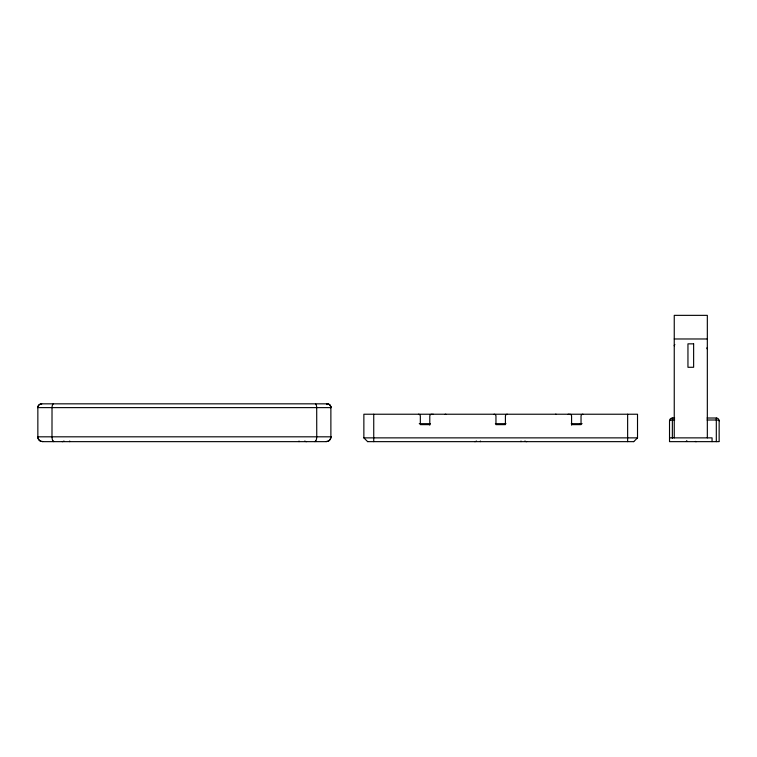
<?xml version="1.0" encoding="UTF-8"?>
<svg xmlns="http://www.w3.org/2000/svg" width="757" height="757" viewBox="0 0 757 757"><rect width="100%" height="100%" fill="white"/><g stroke="black" fill="none" stroke-linecap="round" stroke-linejoin="round"><path stroke-width="1.14" d="M633.732 441.643L637.517 437.868L637.517 414.23L363.862 414.23L363.862 437.868L367.637 441.643M686.334 441.369L686.978 440.953L686.277 441.397M674.25 338.975L707.331 338.975M41.635 403.831L327.1 403.831A3.757 3.757 0 0 1 330.875 407.616L330.885 436.817L37.85 436.817L37.85 407.616L330.885 407.616M718.667 441.643L669.519 441.643L669.519 420.854A2.839 2.839 0 0 1 672.358 418.015L674.676 418.015M707.057 418.015L716.311 418.015A2.839 2.839 0 0 1 719.15 420.854L719.15 441.643M674.676 420.003L672.358 420.003A2.839 0.842 0 0 0 669.519 420.854M707.057 420.003L716.311 420.003A2.839 0.842 0 0 1 719.15 420.854M419.255 423.683L429.787 423.683A1.893 1.893 0 0 1 430.345 423.769M495.381 423.683L505.988 423.683M582.114 423.683L571.582 423.683A1.893 1.893 0 0 0 571.232 423.721M429.787 424.63L420.334 424.63L420.334 416.123A1.893 1.893 0 0 0 418.451 414.23M571.582 424.63L581.035 424.63L581.035 416.123A1.893 1.893 0 0 1 582.928 414.23M363.862 437.868L637.517 437.868M669.519 437.868L712.063 437.868L712.063 441.643M42.572 441.643L326.153 441.643M367.684 441.643L633.685 441.643M695.465 441.463L696.241 441.634L695.409 441.445M716.311 418.025L716.311 441.643M707.331 437.868L707.331 315.357L674.25 315.357L674.25 437.868M672.358 418.025L672.358 438.227M627.638 414.23L627.638 441.643M571.582 425.055L571.582 416.123A1.893 1.893 0 0 0 569.69 414.23M521.005 441.009L521.005 441.634M480.364 441.009L480.364 441.634M429.787 425.055L429.787 416.123A1.893 1.893 0 0 1 431.679 414.23M373.74 414.23L373.74 441.643M327.1 403.85L327.1 404.607M299.024 441.009L299.024 441.634M69.71 441.009L69.71 441.634M706.697 348.002A2.839 1.855 0 0 1 707.331 349.176M674.25 345.769A2.839 1.855 0 0 1 674.884 344.605M52.971 440.934A4.987 1.911 -90 0 0 53.984 441.549A4.987 1.911 90 0 1 51.987 436.817L52.025 407.616A3.955 1.514 90 0 1 53.217 404.001M315.754 440.934A4.987 1.911 90 0 1 314.751 441.549A4.987 1.911 -90 0 0 316.748 436.817L316.7 407.616A3.955 1.514 -90 0 0 315.518 404.001M306.547 441.643A2.839 2.839 0 0 1 304.759 441.009M63.976 441.009A2.839 2.839 0 0 1 62.188 441.643M432.625 414.23A1.893 1.893 0 0 1 433.496 414.448M567.873 414.448A1.893 1.893 0 0 1 568.744 414.23M494.066 414.23A1.893 1.893 0 0 1 495.958 416.123L495.958 424.63L505.411 424.63L505.411 416.123A1.893 1.893 0 0 1 507.304 414.23M555.515 414.23A1.893 1.893 0 0 1 556.376 414.448M444.993 414.448A1.893 1.893 0 0 1 445.864 414.23M579.701 424.242A1.893 1.893 0 0 1 581.035 423.683M526.683 441.643A2.839 2.839 0 0 1 524.894 441.009M476.475 441.009A2.839 2.839 0 0 1 474.686 441.643M693.63 343.848L687.952 343.848L687.952 367.296L693.63 367.268L693.63 343.848M326.163 441.549A4.987 4.608 -90 0 0 330.979 436.817A4.987 4.608 90 0 1 326.163 441.549M330.989 407.607A3.955 3.653 90 0 0 327.109 403.945A3.955 3.653 -90 0 1 330.989 407.607M37.755 436.817A4.987 4.608 -90 0 0 42.572 441.549A4.987 4.608 90 0 1 37.755 436.817M41.626 403.945A3.955 3.653 90 0 0 37.746 407.607A3.955 3.653 -90 0 1 41.626 403.945"/></g></svg>
